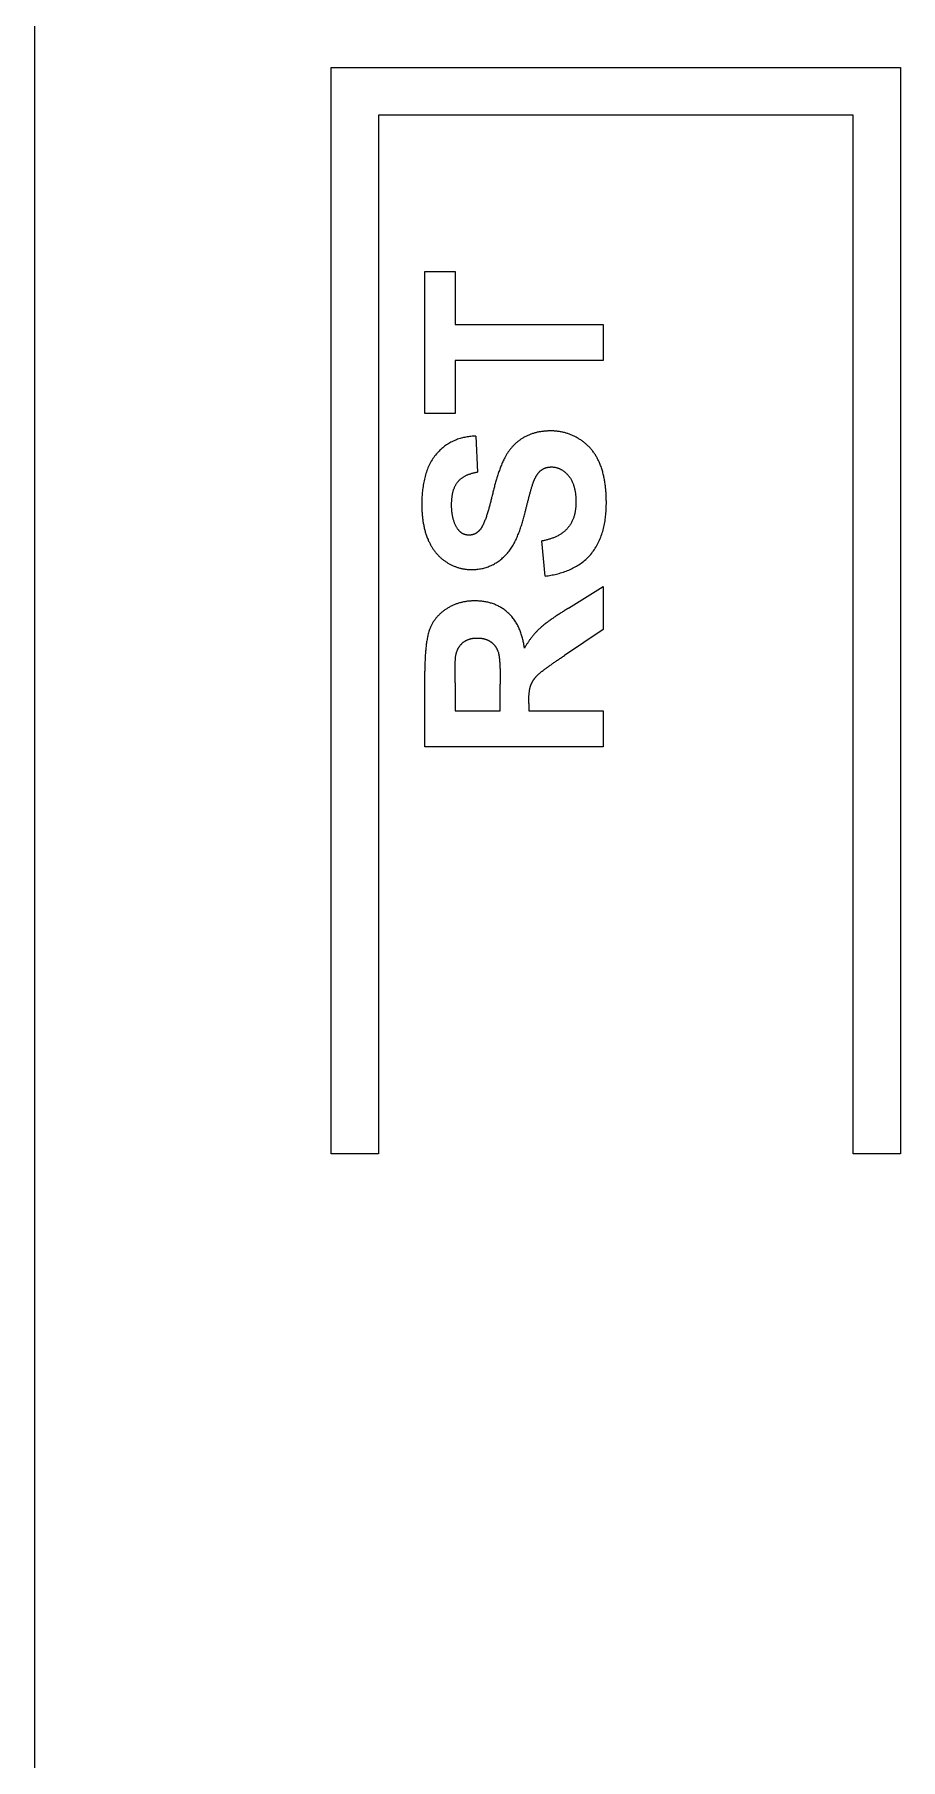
# Model space of a CAD drawing. Header units: metres. Extents: x -15 to 393, y -409 to 25.
# Drawn here: x 0 to 14.6, y -201.2 to -172.14 of the extents above; entities that cross this region are included whole.
import ezdxf

# ---------------------------------------------------------------- set-up
doc = ezdxf.new("R2010")
doc.units = ezdxf.units.M
doc.layers.add('OUTLINE', color=7, linetype='Continuous')

msp = doc.modelspace()

# ---------------------------------------------------------------- linework, layer by layer
at = {"layer": 'OUTLINE'}
for p, q in [((0, -151), (0, -315)), ((5, -191), (5, -172.7)), ((5, -172.7), (14.6, -172.7)), ((14.6, -172.7), (14.6, -191)), ((5.8, -173.5), (5.8, -191)), ((13.8, -173.5), (5.8, -173.5)), ((13.8, -191), (13.8, -173.5)), ((6.5809, -176.1361), (7.0895, -176.1361)), ((6.5809, -178.5253), (6.5809, -176.1361)), ((7.0895, -176.1361), (7.0895, -177.0262)), ((7.0895, -177.0262), (9.5874, -177.0262)), ((9.5874, -177.0262), (9.5874, -177.6332)), ((7.0895, -177.6332), (7.0895, -178.5253)), ((9.5874, -177.6332), (7.0895, -177.6332)), ((7.0895, -178.5253), (6.5809, -178.5253)), ((7.4402, -178.9067), (7.4668, -179.5138)), ((8.6091, -181.2651), (8.5517, -180.6745)), ((9.0008, -181.8065), (9.5874, -181.4395)), ((9.5874, -181.4395), (9.5874, -182.1654)), ((9.5874, -182.1654), (8.9332, -182.6043)), ((6.5809, -184.1424), (6.5809, -182.8647)), ((7.0895, -183.0616), (7.0895, -183.5354)), ((7.8524, -183.5354), (7.8524, -183.0862)), ((7.0895, -183.5354), (7.8524, -183.5354)), ((8.3323, -183.4123), (8.3323, -183.5354)), ((8.3323, -183.5354), (9.5874, -183.5354)), ((9.5874, -183.5354), (9.5874, -184.1424)), ((9.5874, -184.1424), (6.5809, -184.1424)), ((5.8, -191), (5, -191)), ((14.6, -191), (13.8, -191))]:
    msp.add_line(p, q, dxfattribs=at)
for points in [[(7.4402, -178.9067), (7.4194, -178.9076), (7.3986, -178.9089), (7.3778, -178.9105), (7.3571, -178.9125), (7.3364, -178.9149), (7.3158, -178.9177), (7.2952, -178.9209), (7.2747, -178.9245), (7.2543, -178.9286), (7.2339, -178.933), (7.2137, -178.938), (7.1936, -178.9433), (7.1736, -178.9491), (7.1537, -178.9554), (7.134, -178.9622), (7.1145, -178.9694), (7.0951, -178.9771), (7.076, -178.9852), (7.057, -178.9938), (7.0383, -179.0029), (7.0198, -179.0125), (7.0016, -179.0225), (6.9836, -179.033), (6.9658, -179.044), (6.9484, -179.0554), (6.9313, -179.0672), (6.9145, -179.0795), (6.8979, -179.0921), (6.8817, -179.1052), (6.8659, -179.1187), (6.8503, -179.1326), (6.8351, -179.1468), (6.8203, -179.1614), (6.8058, -179.1763), (6.7916, -179.1916), (6.7778, -179.2072)], [(8.2328, -178.9406), (8.2221, -178.9473), (8.2114, -178.9543), (8.2009, -178.9613), (8.1905, -178.9686), (8.1802, -178.976), (8.17, -178.9835), (8.1599, -178.9912), (8.1499, -178.9991), (8.1401, -179.0071), (8.1304, -179.0153), (8.1208, -179.0236), (8.1113, -179.0321), (8.102, -179.0407), (8.0928, -179.0494), (8.0838, -179.0583), (8.0749, -179.0674), (8.0661, -179.0766), (8.0575, -179.0859), (8.049, -179.0953), (8.0406, -179.1049), (8.0324, -179.1146), (8.0244, -179.1244), (8.0165, -179.1343), (8.0087, -179.1443), (8.0011, -179.1545), (7.9937, -179.1648), (7.9864, -179.1752), (7.9792, -179.1856), (7.9722, -179.1962), (7.9653, -179.2069), (7.9586, -179.2177), (7.9521, -179.2285), (7.9456, -179.2395), (7.9394, -179.2505), (7.9332, -179.2616), (7.9272, -179.2728)], [(8.7117, -178.8206), (8.6978, -178.8207), (8.6839, -178.8209), (8.67, -178.8213), (8.6561, -178.8218), (8.6422, -178.8225), (8.6284, -178.8233), (8.6145, -178.8243), (8.6007, -178.8255), (8.5868, -178.8268), (8.573, -178.8283), (8.5593, -178.83), (8.5455, -178.8319), (8.5317, -178.8339), (8.518, -178.8362), (8.5044, -178.8386), (8.4907, -178.8413), (8.4771, -178.8441), (8.4636, -178.8472), (8.4501, -178.8504), (8.4366, -178.8539), (8.4232, -178.8576), (8.4099, -178.8615), (8.3966, -178.8656), (8.3834, -178.87), (8.3703, -178.8746), (8.3573, -178.8794), (8.3444, -178.8844), (8.3315, -178.8897), (8.3188, -178.8952), (8.3061, -178.901), (8.2936, -178.907), (8.2812, -178.9132), (8.2689, -178.9197), (8.2567, -178.9264), (8.2447, -178.9334), (8.2328, -178.9406)], [(9.1957, -178.9642), (9.1836, -178.9566), (9.1715, -178.9492), (9.1592, -178.942), (9.1468, -178.935), (9.1344, -178.9281), (9.1218, -178.9215), (9.1092, -178.915), (9.0964, -178.9087), (9.0836, -178.9026), (9.0706, -178.8967), (9.0576, -178.891), (9.0445, -178.8856), (9.0313, -178.8803), (9.018, -178.8752), (9.0046, -178.8704), (8.9912, -178.8658), (8.9776, -178.8613), (8.9641, -178.8571), (8.9504, -178.8532), (8.9367, -178.8494), (8.9229, -178.8459), (8.9091, -178.8426), (8.8952, -178.8396), (8.8813, -178.8367), (8.8673, -178.8341), (8.8533, -178.8318), (8.8392, -178.8296), (8.8251, -178.8277), (8.811, -178.826), (8.7969, -178.8246), (8.7827, -178.8234), (8.7685, -178.8224), (8.7543, -178.8216), (8.7401, -178.821), (8.7259, -178.8207), (8.7117, -178.8206)], [(9.531, -179.3702), (9.5251, -179.3565), (9.5191, -179.343), (9.5129, -179.3295), (9.5065, -179.316), (9.4998, -179.3027), (9.493, -179.2895), (9.486, -179.2764), (9.4788, -179.2634), (9.4713, -179.2506), (9.4637, -179.2378), (9.4558, -179.2252), (9.4478, -179.2127), (9.4395, -179.2004), (9.431, -179.1882), (9.4223, -179.1761), (9.4135, -179.1642), (9.4044, -179.1524), (9.3951, -179.1408), (9.3855, -179.1294), (9.3758, -179.1182), (9.3659, -179.1071), (9.3558, -179.0962), (9.3455, -179.0855), (9.335, -179.0749), (9.3244, -179.0646), (9.3135, -179.0544), (9.3025, -179.0445), (9.2912, -179.0347), (9.2799, -179.0252), (9.2683, -179.0158), (9.2566, -179.0067), (9.2447, -178.9978), (9.2326, -178.9891), (9.2205, -178.9805), (9.2081, -178.9722), (9.1957, -178.9642)], [(6.7778, -179.2072), (6.7616, -179.2265), (6.746, -179.2463), (6.7311, -179.2665), (6.7168, -179.2873), (6.7031, -179.3084), (6.6901, -179.33), (6.6777, -179.3519), (6.6659, -179.3741), (6.6547, -179.3967), (6.6441, -179.4195), (6.6341, -179.4426), (6.6247, -179.4659), (6.6158, -179.4895), (6.6074, -179.5133), (6.5996, -179.5372), (6.5922, -179.5613), (6.5854, -179.5855), (6.579, -179.6099), (6.5731, -179.6344), (6.5677, -179.6589), (6.5627, -179.6836), (6.558, -179.7084), (6.5538, -179.7332), (6.55, -179.7581), (6.5465, -179.783), (6.5434, -179.808), (6.5407, -179.833), (6.5383, -179.8581), (6.5362, -179.8832), (6.5344, -179.9083), (6.5329, -179.9334), (6.5317, -179.9586), (6.5308, -179.9837), (6.5301, -180.0089), (6.5298, -180.0341), (6.5296, -180.0593)], [(7.9272, -179.2728), (7.9185, -179.2899), (7.91, -179.3071), (7.9017, -179.3245), (7.8938, -179.342), (7.886, -179.3595), (7.8785, -179.3772), (7.8712, -179.395), (7.864, -179.4128), (7.857, -179.4307), (7.8502, -179.4487), (7.8436, -179.4667), (7.8371, -179.4848), (7.8307, -179.5029), (7.8245, -179.5211), (7.8184, -179.5393), (7.8124, -179.5576), (7.8065, -179.5758), (7.8008, -179.5942), (7.7951, -179.6125), (7.7895, -179.6309), (7.7841, -179.6493), (7.7787, -179.6678), (7.7734, -179.6862), (7.7681, -179.7047), (7.763, -179.7232), (7.7579, -179.7418), (7.7529, -179.7603), (7.748, -179.7789), (7.7432, -179.7975), (7.7384, -179.8161), (7.7336, -179.8347), (7.729, -179.8533), (7.7244, -179.872), (7.7198, -179.8907), (7.7153, -179.9093), (7.7109, -179.928)], [(7.1336, -179.6809), (7.1403, -179.6727), (7.1473, -179.6647), (7.1545, -179.6569), (7.1619, -179.6494), (7.1695, -179.6421), (7.1774, -179.635), (7.1855, -179.6281), (7.1937, -179.6214), (7.2021, -179.615), (7.2107, -179.6088), (7.2195, -179.6029), (7.2284, -179.5971), (7.2374, -179.5916), (7.2466, -179.5863), (7.2559, -179.5812), (7.2652, -179.5763), (7.2747, -179.5716), (7.2843, -179.5671), (7.294, -179.5627), (7.3038, -179.5586), (7.3136, -179.5547), (7.3235, -179.5509), (7.3334, -179.5473), (7.3435, -179.5438), (7.3535, -179.5406), (7.3637, -179.5374), (7.3738, -179.5345), (7.384, -179.5316), (7.3943, -179.529), (7.4046, -179.5264), (7.4149, -179.524), (7.4252, -179.5217), (7.4356, -179.5195), (7.446, -179.5175), (7.4564, -179.5156), (7.4668, -179.5138)], [(8.402, -179.7086), (8.4044, -179.7019), (8.4069, -179.6952), (8.4094, -179.6885), (8.4119, -179.6818), (8.4145, -179.6752), (8.4172, -179.6685), (8.4199, -179.6619), (8.4226, -179.6553), (8.4255, -179.6488), (8.4283, -179.6422), (8.4313, -179.6357), (8.4343, -179.6292), (8.4373, -179.6228), (8.4404, -179.6164), (8.4436, -179.61), (8.4469, -179.6036), (8.4502, -179.5973), (8.4537, -179.591), (8.4572, -179.5848), (8.4607, -179.5786), (8.4644, -179.5725), (8.4681, -179.5664), (8.472, -179.5604), (8.4759, -179.5544), (8.48, -179.5486), (8.4841, -179.5427), (8.4884, -179.537), (8.4928, -179.5314), (8.4972, -179.5258), (8.5018, -179.5203), (8.5066, -179.515), (8.5114, -179.5098), (8.5164, -179.5046), (8.5216, -179.4997), (8.5268, -179.4948), (8.5322, -179.4902)], [(8.5322, -179.4902), (8.5364, -179.4867), (8.5407, -179.4834), (8.5451, -179.4801), (8.5495, -179.4769), (8.554, -179.4738), (8.5585, -179.4708), (8.5631, -179.4679), (8.5678, -179.4651), (8.5725, -179.4623), (8.5773, -179.4597), (8.5821, -179.4572), (8.587, -179.4548), (8.5919, -179.4525), (8.5969, -179.4503), (8.6019, -179.4482), (8.607, -179.4462), (8.6121, -179.4443), (8.6172, -179.4425), (8.6224, -179.4408), (8.6276, -179.4393), (8.6329, -179.4378), (8.6382, -179.4364), (8.6435, -179.4352), (8.6488, -179.434), (8.6541, -179.433), (8.6595, -179.432), (8.6649, -179.4312), (8.6703, -179.4304), (8.6757, -179.4297), (8.6811, -179.4292), (8.6865, -179.4287), (8.6919, -179.4283), (8.6974, -179.428), (8.7028, -179.4278), (8.7083, -179.4277), (8.7137, -179.4276)], [(8.7137, -179.4276), (8.7231, -179.4278), (8.7325, -179.4281), (8.7418, -179.4287), (8.7512, -179.4296), (8.7605, -179.4307), (8.7697, -179.4321), (8.779, -179.4337), (8.7882, -179.4356), (8.7973, -179.4377), (8.8063, -179.4401), (8.8153, -179.4427), (8.8242, -179.4456), (8.8331, -179.4488), (8.8418, -179.4522), (8.8504, -179.4558), (8.859, -179.4597), (8.8674, -179.4638), (8.8757, -179.4682), (8.8839, -179.4727), (8.892, -179.4775), (8.8999, -179.4824), (8.9078, -179.4876), (8.9155, -179.493), (8.923, -179.4985), (8.9305, -179.5042), (8.9378, -179.5101), (8.945, -179.5161), (8.952, -179.5223), (8.9589, -179.5286), (8.9657, -179.535), (8.9724, -179.5416), (8.9789, -179.5483), (8.9854, -179.5552), (8.9917, -179.5621), (8.9978, -179.5692), (9.0039, -179.5763)], [(9.6407, -180.0244), (9.6406, -180.0059), (9.6404, -179.9873), (9.6401, -179.9688), (9.6397, -179.9502), (9.6391, -179.9317), (9.6384, -179.9132), (9.6375, -179.8947), (9.6365, -179.8761), (9.6353, -179.8576), (9.634, -179.8391), (9.6325, -179.8206), (9.6309, -179.8022), (9.6291, -179.7837), (9.6271, -179.7653), (9.625, -179.7469), (9.6227, -179.7285), (9.6202, -179.7101), (9.6175, -179.6917), (9.6146, -179.6734), (9.6116, -179.6551), (9.6083, -179.6369), (9.6048, -179.6187), (9.6011, -179.6005), (9.5972, -179.5824), (9.593, -179.5643), (9.5887, -179.5463), (9.5841, -179.5283), (9.5792, -179.5104), (9.5741, -179.4926), (9.5687, -179.4748), (9.5631, -179.4571), (9.5573, -179.4396), (9.5511, -179.4221), (9.5447, -179.4047), (9.538, -179.3874), (9.531, -179.3702)], [(7.0321, -180.0654), (7.0321, -180.0542), (7.0323, -180.0429), (7.0325, -180.0317), (7.0329, -180.0204), (7.0334, -180.0092), (7.034, -179.998), (7.0347, -179.9867), (7.0355, -179.9755), (7.0365, -179.9643), (7.0376, -179.9531), (7.0388, -179.9419), (7.0402, -179.9308), (7.0417, -179.9196), (7.0434, -179.9085), (7.0452, -179.8974), (7.0473, -179.8863), (7.0494, -179.8753), (7.0518, -179.8643), (7.0544, -179.8533), (7.0571, -179.8424), (7.0601, -179.8316), (7.0632, -179.8208), (7.0666, -179.81), (7.0702, -179.7994), (7.074, -179.7888), (7.0781, -179.7783), (7.0824, -179.7679), (7.087, -179.7577), (7.0918, -179.7475), (7.097, -179.7375), (7.1023, -179.7276), (7.108, -179.7179), (7.114, -179.7083), (7.1202, -179.699), (7.1268, -179.6898), (7.1336, -179.6809)], [(8.2708, -180.1946), (8.2741, -180.1811), (8.2775, -180.1675), (8.2809, -180.1539), (8.2843, -180.1403), (8.2877, -180.1268), (8.2911, -180.1132), (8.2945, -180.0997), (8.298, -180.0861), (8.3014, -180.0725), (8.3049, -180.059), (8.3083, -180.0454), (8.3118, -180.0319), (8.3153, -180.0183), (8.3188, -180.0048), (8.3223, -179.9912), (8.3258, -179.9777), (8.3293, -179.9642), (8.3329, -179.9506), (8.3364, -179.9371), (8.34, -179.9236), (8.3436, -179.9101), (8.3472, -179.8966), (8.3508, -179.8831), (8.3545, -179.8696), (8.3582, -179.8561), (8.3619, -179.8426), (8.3656, -179.8291), (8.3694, -179.8156), (8.3732, -179.8022), (8.3771, -179.7887), (8.381, -179.7753), (8.385, -179.7619), (8.3891, -179.7485), (8.3932, -179.7352), (8.3975, -179.7218), (8.402, -179.7086)], [(9.0039, -179.5763), (9.0121, -179.5864), (9.0199, -179.5968), (9.0274, -179.6074), (9.0346, -179.6183), (9.0415, -179.6293), (9.048, -179.6406), (9.0542, -179.652), (9.0601, -179.6636), (9.0657, -179.6753), (9.071, -179.6872), (9.076, -179.6992), (9.0807, -179.7113), (9.0852, -179.7236), (9.0893, -179.7359), (9.0932, -179.7483), (9.0969, -179.7608), (9.1003, -179.7733), (9.1034, -179.786), (9.1064, -179.7986), (9.1091, -179.8114), (9.1116, -179.8241), (9.1139, -179.8369), (9.116, -179.8498), (9.1179, -179.8626), (9.1196, -179.8755), (9.1211, -179.8884), (9.1225, -179.9014), (9.1237, -179.9143), (9.1247, -179.9273), (9.1256, -179.9403), (9.1264, -179.9533), (9.127, -179.9662), (9.1274, -179.9792), (9.1277, -179.9922), (9.1279, -180.0053), (9.128, -180.0183)], [(6.5296, -180.0593), (6.5297, -180.0761), (6.5299, -180.0929), (6.5302, -180.1097), (6.5307, -180.1265), (6.5312, -180.1433), (6.5319, -180.1601), (6.5328, -180.1768), (6.5338, -180.1936), (6.535, -180.2104), (6.5362, -180.2271), (6.5377, -180.2439), (6.5393, -180.2606), (6.5411, -180.2773), (6.543, -180.294), (6.5451, -180.3107), (6.5473, -180.3273), (6.5498, -180.3439), (6.5524, -180.3605), (6.5552, -180.3771), (6.5582, -180.3936), (6.5613, -180.4101), (6.5647, -180.4266), (6.5683, -180.443), (6.572, -180.4594), (6.576, -180.4757), (6.5802, -180.492), (6.5845, -180.5082), (6.5891, -180.5244), (6.594, -180.5405), (6.599, -180.5565), (6.6043, -180.5725), (6.6098, -180.5883), (6.6155, -180.6041), (6.6215, -180.6198), (6.6278, -180.6354), (6.6342, -180.6509)], [(7.1408, -180.4797), (7.1338, -180.4698), (7.1271, -180.4597), (7.1207, -180.4495), (7.1145, -180.4391), (7.1086, -180.4285), (7.103, -180.4178), (7.0976, -180.407), (7.0925, -180.396), (7.0876, -180.385), (7.083, -180.3738), (7.0786, -180.3625), (7.0745, -180.3512), (7.0706, -180.3397), (7.0669, -180.3282), (7.0635, -180.3166), (7.0602, -180.305), (7.0572, -180.2932), (7.0544, -180.2815), (7.0517, -180.2697), (7.0493, -180.2578), (7.047, -180.246), (7.045, -180.234), (7.0431, -180.2221), (7.0413, -180.2101), (7.0398, -180.1981), (7.0384, -180.1861), (7.0371, -180.1741), (7.036, -180.1621), (7.0351, -180.15), (7.0343, -180.1379), (7.0336, -180.1259), (7.033, -180.1138), (7.0326, -180.1017), (7.0323, -180.0896), (7.0321, -180.0775), (7.0321, -180.0654)], [(7.7109, -179.928), (7.7071, -179.9441), (7.7032, -179.9603), (7.6993, -179.9764), (7.6953, -179.9924), (7.6913, -180.0085), (7.6872, -180.0246), (7.6831, -180.0406), (7.6789, -180.0567), (7.6746, -180.0727), (7.6703, -180.0887), (7.6659, -180.1047), (7.6615, -180.1206), (7.657, -180.1366), (7.6523, -180.1525), (7.6477, -180.1684), (7.6429, -180.1842), (7.638, -180.2001), (7.633, -180.2159), (7.628, -180.2316), (7.6228, -180.2474), (7.6175, -180.2631), (7.612, -180.2787), (7.6064, -180.2943), (7.6007, -180.3099), (7.5947, -180.3253), (7.5886, -180.3407), (7.5823, -180.3561), (7.5758, -180.3713), (7.569, -180.3864), (7.5619, -180.4013), (7.5544, -180.4162), (7.5466, -180.4308), (7.5383, -180.4451), (7.5295, -180.4592), (7.5201, -180.4728), (7.5099, -180.4858)], [(9.128, -180.0183), (9.1279, -180.0314), (9.1277, -180.0445), (9.1273, -180.0575), (9.1267, -180.0706), (9.1259, -180.0837), (9.125, -180.0968), (9.1239, -180.1098), (9.1226, -180.1228), (9.1211, -180.1359), (9.1194, -180.1488), (9.1175, -180.1618), (9.1153, -180.1747), (9.113, -180.1876), (9.1104, -180.2005), (9.1076, -180.2132), (9.1046, -180.226), (9.1013, -180.2387), (9.0978, -180.2513), (9.094, -180.2638), (9.09, -180.2763), (9.0857, -180.2887), (9.0811, -180.3009), (9.0763, -180.3131), (9.0712, -180.3252), (9.0659, -180.3371), (9.0602, -180.349), (9.0543, -180.3606), (9.0481, -180.3722), (9.0416, -180.3835), (9.0348, -180.3948), (9.0278, -180.4058), (9.0205, -180.4167), (9.0129, -180.4273), (9.005, -180.4378), (8.9969, -180.4481), (8.9885, -180.4582)], [(9.3771, -180.9001), (9.3938, -180.8802), (9.4099, -180.8598), (9.4253, -180.839), (9.4402, -180.8177), (9.4544, -180.796), (9.4681, -180.7739), (9.4811, -180.7515), (9.4935, -180.7287), (9.5054, -180.7056), (9.5166, -180.6822), (9.5273, -180.6586), (9.5373, -180.6347), (9.5469, -180.6105), (9.5558, -180.5862), (9.5643, -180.5616), (9.5722, -180.5369), (9.5796, -180.5121), (9.5865, -180.487), (9.5929, -180.4619), (9.5989, -180.4366), (9.6043, -180.4113), (9.6094, -180.3858), (9.614, -180.3603), (9.6182, -180.3347), (9.622, -180.309), (9.6254, -180.2833), (9.6285, -180.2575), (9.6311, -180.2317), (9.6335, -180.2059), (9.6354, -180.18), (9.6371, -180.1541), (9.6384, -180.1282), (9.6394, -180.1022), (9.6401, -180.0763), (9.6405, -180.0504), (9.6407, -180.0244)], [(7.9734, -180.8796), (7.9871, -180.8638), (8.0002, -180.8475), (8.0129, -180.8309), (8.0251, -180.8139), (8.0369, -180.7966), (8.0482, -180.779), (8.0592, -180.7612), (8.0698, -180.7431), (8.08, -180.7248), (8.0899, -180.7064), (8.0995, -180.6878), (8.1088, -180.6691), (8.1178, -180.6502), (8.1265, -180.6312), (8.135, -180.612), (8.1432, -180.5928), (8.1512, -180.5735), (8.159, -180.554), (8.1666, -180.5345), (8.174, -180.515), (8.1812, -180.4953), (8.1882, -180.4756), (8.195, -180.4558), (8.2017, -180.436), (8.2082, -180.4161), (8.2146, -180.3962), (8.2208, -180.3762), (8.2268, -180.3561), (8.2327, -180.3361), (8.2385, -180.316), (8.2442, -180.2958), (8.2497, -180.2756), (8.2552, -180.2554), (8.2605, -180.2352), (8.2657, -180.2149), (8.2708, -180.1946)], [(6.6342, -180.6509), (6.6397, -180.6634), (6.6452, -180.6759), (6.651, -180.6882), (6.6569, -180.7005), (6.663, -180.7127), (6.6693, -180.7248), (6.6757, -180.7368), (6.6823, -180.7487), (6.6891, -180.7605), (6.6961, -180.7723), (6.7032, -180.7839), (6.7105, -180.7954), (6.718, -180.8067), (6.7257, -180.818), (6.7335, -180.8291), (6.7416, -180.8401), (6.7498, -180.851), (6.7582, -180.8617), (6.7668, -180.8723), (6.7755, -180.8828), (6.7845, -180.893), (6.7936, -180.9032), (6.8029, -180.9131), (6.8124, -180.9229), (6.822, -180.9326), (6.8319, -180.942), (6.8418, -180.9513), (6.852, -180.9604), (6.8623, -180.9693), (6.8728, -180.978), (6.8834, -180.9865), (6.8942, -180.9949), (6.9051, -181.003), (6.9162, -181.0109), (6.9274, -181.0187), (6.9388, -181.0262)], [(7.3274, -180.5761), (7.3213, -180.576), (7.3152, -180.5758), (7.3092, -180.5755), (7.3031, -180.575), (7.2971, -180.5744), (7.291, -180.5736), (7.285, -180.5727), (7.279, -180.5716), (7.2731, -180.5703), (7.2672, -180.5689), (7.2613, -180.5673), (7.2555, -180.5656), (7.2497, -180.5637), (7.244, -180.5616), (7.2383, -180.5594), (7.2328, -180.557), (7.2272, -180.5544), (7.2218, -180.5517), (7.2165, -180.5488), (7.2112, -180.5458), (7.206, -180.5426), (7.2009, -180.5393), (7.196, -180.5358), (7.1911, -180.5322), (7.1863, -180.5284), (7.1816, -180.5245), (7.1771, -180.5205), (7.1726, -180.5164), (7.1683, -180.5121), (7.164, -180.5078), (7.1599, -180.5033), (7.1558, -180.4988), (7.1519, -180.4941), (7.1481, -180.4894), (7.1444, -180.4846), (7.1408, -180.4797)], [(7.5099, -180.4858), (7.5061, -180.4903), (7.5022, -180.4947), (7.4983, -180.499), (7.4942, -180.5032), (7.4901, -180.5074), (7.4859, -180.5114), (7.4816, -180.5154), (7.4772, -180.5193), (7.4728, -180.5231), (7.4682, -180.5268), (7.4636, -180.5304), (7.4589, -180.5339), (7.4541, -180.5372), (7.4492, -180.5405), (7.4443, -180.5436), (7.4393, -180.5466), (7.4342, -180.5495), (7.429, -180.5522), (7.4237, -180.5548), (7.4184, -180.5572), (7.413, -180.5595), (7.4076, -180.5617), (7.4021, -180.5637), (7.3966, -180.5656), (7.391, -180.5673), (7.3853, -180.5688), (7.3796, -180.5702), (7.3739, -180.5715), (7.3682, -180.5726), (7.3624, -180.5735), (7.3566, -180.5743), (7.3508, -180.575), (7.3449, -180.5754), (7.3391, -180.5758), (7.3332, -180.576), (7.3274, -180.5761)], [(8.9885, -180.4582), (8.9794, -180.4685), (8.97, -180.4786), (8.9603, -180.4885), (8.9503, -180.498), (8.9401, -180.5073), (8.9296, -180.5163), (8.9189, -180.525), (8.908, -180.5335), (8.8969, -180.5417), (8.8856, -180.5496), (8.8741, -180.5572), (8.8624, -180.5646), (8.8505, -180.5717), (8.8385, -180.5786), (8.8264, -180.5851), (8.8141, -180.5915), (8.8018, -180.5976), (8.7892, -180.6034), (8.7766, -180.6091), (8.7639, -180.6145), (8.7511, -180.6196), (8.7382, -180.6246), (8.7253, -180.6294), (8.7122, -180.6339), (8.6991, -180.6383), (8.6859, -180.6424), (8.6727, -180.6464), (8.6594, -180.6502), (8.6461, -180.6538), (8.6327, -180.6572), (8.6193, -180.6605), (8.6059, -180.6636), (8.5924, -180.6666), (8.5788, -180.6694), (8.5653, -180.672), (8.5517, -180.6745)], [(7.3684, -181.1564), (7.3875, -181.1562), (7.4066, -181.1556), (7.4256, -181.1546), (7.4446, -181.1532), (7.4636, -181.1513), (7.4825, -181.149), (7.5014, -181.1462), (7.5202, -181.143), (7.539, -181.1394), (7.5576, -181.1352), (7.5761, -181.1307), (7.5945, -181.1256), (7.6128, -181.1201), (7.6309, -181.1141), (7.6488, -181.1077), (7.6666, -181.1008), (7.6842, -181.0934), (7.7016, -181.0856), (7.7188, -181.0773), (7.7358, -181.0687), (7.7526, -181.0596), (7.7691, -181.05), (7.7854, -181.0401), (7.8014, -181.0298), (7.8172, -181.0191), (7.8327, -181.008), (7.848, -180.9965), (7.863, -180.9848), (7.8778, -180.9726), (7.8922, -180.9602), (7.9064, -180.9475), (7.9203, -180.9344), (7.934, -180.9211), (7.9474, -180.9075), (7.9605, -180.8937), (7.9734, -180.8796)], [(8.6091, -181.2651), (8.6331, -181.2621), (8.6571, -181.2588), (8.681, -181.2552), (8.7049, -181.2513), (8.7287, -181.247), (8.7524, -181.2423), (8.7761, -181.2373), (8.7997, -181.2319), (8.8232, -181.2261), (8.8466, -181.22), (8.8698, -181.2134), (8.893, -181.2064), (8.916, -181.199), (8.9389, -181.1912), (8.9617, -181.1829), (8.9842, -181.1742), (9.0066, -181.1651), (9.0288, -181.1554), (9.0508, -181.1454), (9.0726, -181.1348), (9.0941, -181.1237), (9.1154, -181.1122), (9.1364, -181.1002), (9.1571, -181.0877), (9.1775, -181.0747), (9.1975, -181.0612), (9.2173, -181.0472), (9.2366, -181.0327), (9.2557, -181.0177), (9.2743, -181.0023), (9.2925, -180.9864), (9.3103, -180.97), (9.3277, -180.9532), (9.3446, -180.9359), (9.3611, -180.9182), (9.3771, -180.9001)], [(6.9388, -181.0262), (6.9494, -181.0331), (6.9602, -181.0397), (6.971, -181.0463), (6.9819, -181.0526), (6.993, -181.0588), (7.0041, -181.0649), (7.0153, -181.0707), (7.0266, -181.0764), (7.038, -181.0819), (7.0494, -181.0873), (7.061, -181.0924), (7.0726, -181.0974), (7.0843, -181.1022), (7.0961, -181.1068), (7.108, -181.1112), (7.1199, -181.1154), (7.1319, -181.1194), (7.144, -181.1232), (7.1561, -181.1268), (7.1683, -181.1302), (7.1805, -181.1334), (7.1928, -181.1364), (7.2052, -181.1392), (7.2175, -181.1418), (7.23, -181.1441), (7.2424, -181.1463), (7.2549, -181.1482), (7.2675, -181.15), (7.28, -181.1515), (7.2926, -181.1528), (7.3052, -181.1539), (7.3178, -181.1548), (7.3305, -181.1555), (7.3431, -181.156), (7.3558, -181.1563), (7.3684, -181.1564)], [(6.95, -181.8147), (6.9393, -181.8217), (6.9286, -181.8288), (6.918, -181.8361), (6.9076, -181.8435), (6.8973, -181.8511), (6.8871, -181.8589), (6.877, -181.8668), (6.8671, -181.875), (6.8573, -181.8832), (6.8477, -181.8917), (6.8382, -181.9003), (6.8289, -181.9091), (6.8197, -181.9181), (6.8107, -181.9272), (6.8019, -181.9365), (6.7932, -181.946), (6.7848, -181.9556), (6.7765, -181.9654), (6.7684, -181.9753), (6.7604, -181.9854), (6.7527, -181.9956), (6.7452, -182.006), (6.7379, -182.0165), (6.7308, -182.0272), (6.7239, -182.038), (6.7172, -182.0489), (6.7107, -182.06), (6.7044, -182.0712), (6.6983, -182.0825), (6.6925, -182.0939), (6.6869, -182.1054), (6.6814, -182.117), (6.6762, -182.1287), (6.6713, -182.1405), (6.6665, -182.1524), (6.6619, -182.1644)], [(7.4238, -181.6835), (7.4099, -181.6836), (7.3961, -181.6839), (7.3823, -181.6843), (7.3684, -181.6849), (7.3546, -181.6858), (7.3408, -181.6868), (7.327, -181.688), (7.3132, -181.6894), (7.2995, -181.691), (7.2858, -181.6928), (7.2721, -181.6949), (7.2584, -181.6971), (7.2448, -181.6995), (7.2312, -181.7022), (7.2176, -181.705), (7.2041, -181.7081), (7.1907, -181.7114), (7.1773, -181.7149), (7.164, -181.7186), (7.1507, -181.7225), (7.1375, -181.7267), (7.1244, -181.7311), (7.1113, -181.7356), (7.0983, -181.7405), (7.0854, -181.7455), (7.0726, -181.7507), (7.0599, -181.7562), (7.0473, -181.7619), (7.0347, -181.7678), (7.0223, -181.7739), (7.01, -181.7802), (6.9978, -181.7867), (6.9857, -181.7934), (6.9737, -181.8003), (6.9618, -181.8074), (6.95, -181.8147)], [(7.9826, -181.8824), (7.97, -181.8713), (7.9571, -181.8604), (7.9439, -181.8498), (7.9306, -181.8395), (7.917, -181.8295), (7.9032, -181.8198), (7.8891, -181.8104), (7.8749, -181.8014), (7.8604, -181.7927), (7.8458, -181.7843), (7.831, -181.7763), (7.8159, -181.7686), (7.8008, -181.7612), (7.7854, -181.7542), (7.7699, -181.7476), (7.7543, -181.7413), (7.7385, -181.7353), (7.7226, -181.7297), (7.7065, -181.7244), (7.6904, -181.7195), (7.6742, -181.7149), (7.6578, -181.7107), (7.6414, -181.7068), (7.6249, -181.7032), (7.6084, -181.6999), (7.5918, -181.6969), (7.5751, -181.6943), (7.5584, -181.692), (7.5416, -181.6899), (7.5249, -181.6882), (7.5081, -181.6867), (7.4912, -181.6855), (7.4744, -181.6846), (7.4575, -181.684), (7.4407, -181.6836), (7.4238, -181.6835)], [(8.2605, -182.4771), (8.2577, -182.4587), (8.2547, -182.4404), (8.2515, -182.422), (8.2481, -182.4038), (8.2445, -182.3855), (8.2406, -182.3673), (8.2365, -182.3492), (8.2321, -182.3311), (8.2275, -182.313), (8.2226, -182.2951), (8.2174, -182.2772), (8.212, -182.2594), (8.2063, -182.2417), (8.2003, -182.2241), (8.194, -182.2066), (8.1874, -182.1892), (8.1804, -182.1719), (8.1732, -182.1548), (8.1656, -182.1378), (8.1577, -182.1209), (8.1495, -182.1042), (8.1409, -182.0877), (8.132, -182.0714), (8.1227, -182.0553), (8.113, -182.0394), (8.103, -182.0237), (8.0926, -182.0082), (8.0818, -181.9931), (8.0707, -181.9781), (8.0592, -181.9635), (8.0473, -181.9492), (8.0351, -181.9351), (8.0225, -181.9214), (8.0096, -181.9081), (7.9963, -181.8951), (7.9826, -181.8824)], [(9.0008, -181.8065), (8.9867, -181.8153), (8.9726, -181.8241), (8.9585, -181.833), (8.9444, -181.8418), (8.9304, -181.8507), (8.9163, -181.8596), (8.9023, -181.8686), (8.8883, -181.8775), (8.8743, -181.8866), (8.8603, -181.8956), (8.8464, -181.9047), (8.8325, -181.9138), (8.8186, -181.923), (8.8048, -181.9322), (8.7909, -181.9414), (8.7771, -181.9507), (8.7634, -181.96), (8.7497, -181.9694), (8.736, -181.9789), (8.7223, -181.9884), (8.7087, -181.9979), (8.6951, -182.0076), (8.6816, -182.0172), (8.6681, -182.027), (8.6547, -182.0368), (8.6413, -182.0467), (8.6281, -182.0567), (8.6148, -182.0668), (8.6017, -182.077), (8.5886, -182.0873), (8.5757, -182.0977), (8.5628, -182.1083), (8.5501, -182.119), (8.5375, -182.1298), (8.525, -182.1409), (8.5127, -182.1521)], [(6.6619, -182.1644), (6.6553, -182.1829), (6.6493, -182.2017), (6.6437, -182.2205), (6.6385, -182.2395), (6.6337, -182.2586), (6.6292, -182.2777), (6.625, -182.2969), (6.6212, -182.3162), (6.6176, -182.3356), (6.6142, -182.3549), (6.6111, -182.3744), (6.6082, -182.3938), (6.6055, -182.4133), (6.6031, -182.4328), (6.6007, -182.4524), (6.5986, -182.4719), (6.5966, -182.4915), (6.5948, -182.5111), (6.5931, -182.5307), (6.5915, -182.5503), (6.5901, -182.5699), (6.5888, -182.5895), (6.5876, -182.6092), (6.5865, -182.6288), (6.5856, -182.6484), (6.5847, -182.6681), (6.584, -182.6877), (6.5833, -182.7074), (6.5827, -182.7271), (6.5822, -182.7467), (6.5818, -182.7664), (6.5815, -182.7861), (6.5812, -182.8057), (6.581, -182.8254), (6.5809, -182.8451), (6.5809, -182.8647)], [(8.5127, -182.1521), (8.5044, -182.16), (8.4961, -182.1679), (8.488, -182.176), (8.4799, -182.1841), (8.4718, -182.1923), (8.4639, -182.2006), (8.4561, -182.2089), (8.4483, -182.2174), (8.4406, -182.2259), (8.433, -182.2345), (8.4254, -182.2431), (8.418, -182.2518), (8.4106, -182.2606), (8.4033, -182.2694), (8.3961, -182.2783), (8.3889, -182.2873), (8.3818, -182.2963), (8.3748, -182.3054), (8.3679, -182.3146), (8.3611, -182.3237), (8.3543, -182.333), (8.3475, -182.3423), (8.3409, -182.3516), (8.3343, -182.361), (8.3278, -182.3705), (8.3214, -182.38), (8.315, -182.3895), (8.3087, -182.3991), (8.3024, -182.4087), (8.2963, -182.4184), (8.2901, -182.4281), (8.2841, -182.4378), (8.2781, -182.4476), (8.2722, -182.4574), (8.2663, -182.4673), (8.2605, -182.4771)], [(7.0998, -182.6187), (7.101, -182.6115), (7.1023, -182.6043), (7.1038, -182.5971), (7.1053, -182.59), (7.107, -182.5829), (7.1087, -182.5758), (7.1105, -182.5688), (7.1125, -182.5617), (7.1146, -182.5547), (7.1167, -182.5478), (7.119, -182.5408), (7.1215, -182.534), (7.124, -182.5271), (7.1266, -182.5203), (7.1294, -182.5136), (7.1323, -182.5069), (7.1354, -182.5002), (7.1385, -182.4937), (7.1418, -182.4872), (7.1452, -182.4807), (7.1488, -182.4743), (7.1525, -182.468), (7.1563, -182.4618), (7.1602, -182.4557), (7.1643, -182.4496), (7.1685, -182.4437), (7.1729, -182.4378), (7.1774, -182.4321), (7.182, -182.4264), (7.1867, -182.4209), (7.1916, -182.4154), (7.1965, -182.4101), (7.2017, -182.4049), (7.2069, -182.3998), (7.2122, -182.3948), (7.2177, -182.39)], [(7.2177, -182.39), (7.2233, -182.3853), (7.229, -182.3806), (7.2348, -182.3762), (7.2407, -182.3719), (7.2467, -182.3677), (7.2529, -182.3637), (7.2591, -182.3598), (7.2654, -182.356), (7.2718, -182.3525), (7.2783, -182.349), (7.2848, -182.3457), (7.2914, -182.3426), (7.2981, -182.3396), (7.3049, -182.3368), (7.3117, -182.3342), (7.3186, -182.3316), (7.3255, -182.3293), (7.3325, -182.327), (7.3396, -182.3249), (7.3466, -182.323), (7.3537, -182.3212), (7.3609, -182.3195), (7.368, -182.318), (7.3752, -182.3166), (7.3825, -182.3153), (7.3897, -182.3142), (7.3969, -182.3131), (7.4042, -182.3122), (7.4115, -182.3115), (7.4188, -182.3108), (7.4261, -182.3102), (7.4334, -182.3098), (7.4408, -182.3094), (7.4481, -182.3092), (7.4554, -182.309), (7.4627, -182.309)], [(7.4627, -182.309), (7.4693, -182.309), (7.4759, -182.3091), (7.4825, -182.3093), (7.4891, -182.3096), (7.4957, -182.3099), (7.5023, -182.3104), (7.5089, -182.3109), (7.5154, -182.3115), (7.522, -182.3122), (7.5285, -182.3129), (7.5351, -182.3138), (7.5416, -182.3148), (7.5481, -182.3158), (7.5546, -182.317), (7.5611, -182.3183), (7.5675, -182.3196), (7.574, -182.3211), (7.5804, -182.3227), (7.5867, -182.3243), (7.5931, -182.3261), (7.5994, -182.328), (7.6057, -182.33), (7.6119, -182.3322), (7.6181, -182.3344), (7.6243, -182.3368), (7.6304, -182.3392), (7.6365, -182.3418), (7.6425, -182.3445), (7.6484, -182.3474), (7.6543, -182.3503), (7.6602, -182.3534), (7.6659, -182.3566), (7.6716, -182.3599), (7.6773, -182.3633), (7.6828, -182.3669), (7.6883, -182.3705)], [(7.6883, -182.3705), (7.6933, -182.3739), (7.6981, -182.3775), (7.703, -182.3811), (7.7077, -182.3847), (7.7124, -182.3885), (7.717, -182.3924), (7.7215, -182.3963), (7.726, -182.4003), (7.7304, -182.4045), (7.7347, -182.4086), (7.7389, -182.4129), (7.743, -182.4173), (7.7471, -182.4217), (7.7511, -182.4262), (7.755, -182.4308), (7.7588, -182.4354), (7.7625, -182.4402), (7.7661, -182.445), (7.7696, -182.4498), (7.7731, -182.4548), (7.7764, -182.4598), (7.7797, -182.4648), (7.7828, -182.4699), (7.7859, -182.4751), (7.7888, -182.4803), (7.7917, -182.4856), (7.7945, -182.4909), (7.7972, -182.4963), (7.7998, -182.5017), (7.8023, -182.5072), (7.8047, -182.5127), (7.8071, -182.5182), (7.8093, -182.5238), (7.8114, -182.5294), (7.8135, -182.535), (7.8155, -182.5407)], [(7.0895, -183.0616), (7.0895, -183.0493), (7.0895, -183.037), (7.0895, -183.0247), (7.0896, -183.0124), (7.0896, -183.0001), (7.0896, -182.9877), (7.0897, -182.9754), (7.0897, -182.9631), (7.0898, -182.9508), (7.0898, -182.9385), (7.0899, -182.9262), (7.09, -182.9139), (7.0901, -182.9016), (7.0902, -182.8893), (7.0903, -182.8769), (7.0904, -182.8646), (7.0906, -182.8523), (7.0907, -182.84), (7.0909, -182.8277), (7.0911, -182.8154), (7.0913, -182.8031), (7.0915, -182.7908), (7.0918, -182.7785), (7.0921, -182.7661), (7.0924, -182.7538), (7.0927, -182.7415), (7.0931, -182.7292), (7.0935, -182.7169), (7.0939, -182.7046), (7.0944, -182.6923), (7.095, -182.68), (7.0956, -182.6677), (7.0964, -182.6554), (7.0972, -182.6431), (7.0983, -182.6309), (7.0998, -182.6187)], [(7.8155, -182.5407), (7.8199, -182.5553), (7.8235, -182.5701), (7.8266, -182.585), (7.8292, -182.6), (7.8315, -182.615), (7.8336, -182.6301), (7.8355, -182.6452), (7.8372, -182.6604), (7.8387, -182.6755), (7.84, -182.6907), (7.8413, -182.7058), (7.8424, -182.721), (7.8435, -182.7362), (7.8444, -182.7514), (7.8453, -182.7666), (7.8461, -182.7818), (7.8469, -182.797), (7.8475, -182.8122), (7.8481, -182.8275), (7.8487, -182.8427), (7.8492, -182.8579), (7.8497, -182.8731), (7.8501, -182.8883), (7.8505, -182.9035), (7.8508, -182.9188), (7.8511, -182.934), (7.8514, -182.9492), (7.8516, -182.9644), (7.8518, -182.9797), (7.852, -182.9949), (7.8521, -183.0101), (7.8522, -183.0253), (7.8523, -183.0406), (7.8523, -183.0558), (7.8524, -183.071), (7.8524, -183.0862)], [(8.4912, -182.9242), (8.5024, -182.914), (8.5138, -182.904), (8.5254, -182.8942), (8.5372, -182.8846), (8.549, -182.8751), (8.5609, -182.8658), (8.5729, -182.8565), (8.585, -182.8473), (8.5971, -182.8382), (8.6092, -182.8291), (8.6214, -182.8201), (8.6337, -182.8111), (8.6459, -182.8022), (8.6582, -182.7933), (8.6705, -182.7845), (8.6829, -182.7757), (8.6953, -182.7669), (8.7077, -182.7581), (8.7201, -182.7494), (8.7325, -182.7407), (8.7449, -182.7321), (8.7574, -182.7234), (8.7699, -182.7148), (8.7824, -182.7062), (8.7949, -182.6976), (8.8074, -182.6891), (8.8199, -182.6805), (8.8325, -182.672), (8.845, -182.6635), (8.8576, -182.655), (8.8702, -182.6465), (8.8827, -182.638), (8.8953, -182.6296), (8.9079, -182.6211), (8.9205, -182.6127), (8.9332, -182.6043)], [(8.3661, -183.1067), (8.3682, -183.1009), (8.3704, -183.0951), (8.3727, -183.0893), (8.3751, -183.0836), (8.3776, -183.0779), (8.3802, -183.0723), (8.3829, -183.0667), (8.3856, -183.0611), (8.3885, -183.0556), (8.3914, -183.0501), (8.3944, -183.0447), (8.3975, -183.0393), (8.4007, -183.034), (8.4039, -183.0287), (8.4073, -183.0235), (8.4107, -183.0183), (8.4141, -183.0132), (8.4177, -183.0081), (8.4213, -183.003), (8.425, -182.998), (8.4287, -182.993), (8.4325, -182.9881), (8.4364, -182.9833), (8.4403, -182.9785), (8.4442, -182.9737), (8.4483, -182.969), (8.4523, -182.9643), (8.4565, -182.9597), (8.4607, -182.9551), (8.4649, -182.9505), (8.4692, -182.946), (8.4735, -182.9416), (8.4779, -182.9372), (8.4823, -182.9328), (8.4867, -182.9285), (8.4912, -182.9242)], [(8.3323, -183.4123), (8.3323, -183.4037), (8.3323, -183.3952), (8.3324, -183.3866), (8.3325, -183.378), (8.3327, -183.3694), (8.3328, -183.3609), (8.333, -183.3523), (8.3333, -183.3437), (8.3336, -183.3352), (8.3339, -183.3266), (8.3342, -183.318), (8.3346, -183.3095), (8.3351, -183.3009), (8.3356, -183.2923), (8.3361, -183.2838), (8.3367, -183.2752), (8.3374, -183.2667), (8.3381, -183.2581), (8.3389, -183.2496), (8.3397, -183.2411), (8.3406, -183.2325), (8.3416, -183.224), (8.3426, -183.2155), (8.3437, -183.207), (8.345, -183.1985), (8.3462, -183.19), (8.3476, -183.1816), (8.3491, -183.1731), (8.3508, -183.1647), (8.3525, -183.1563), (8.3544, -183.1479), (8.3564, -183.1396), (8.3585, -183.1313), (8.3609, -183.1231), (8.3634, -183.1149), (8.3661, -183.1067)]]:
    msp.add_lwpolyline(points, dxfattribs=at)

doc.saveas('drawing.dxf')
